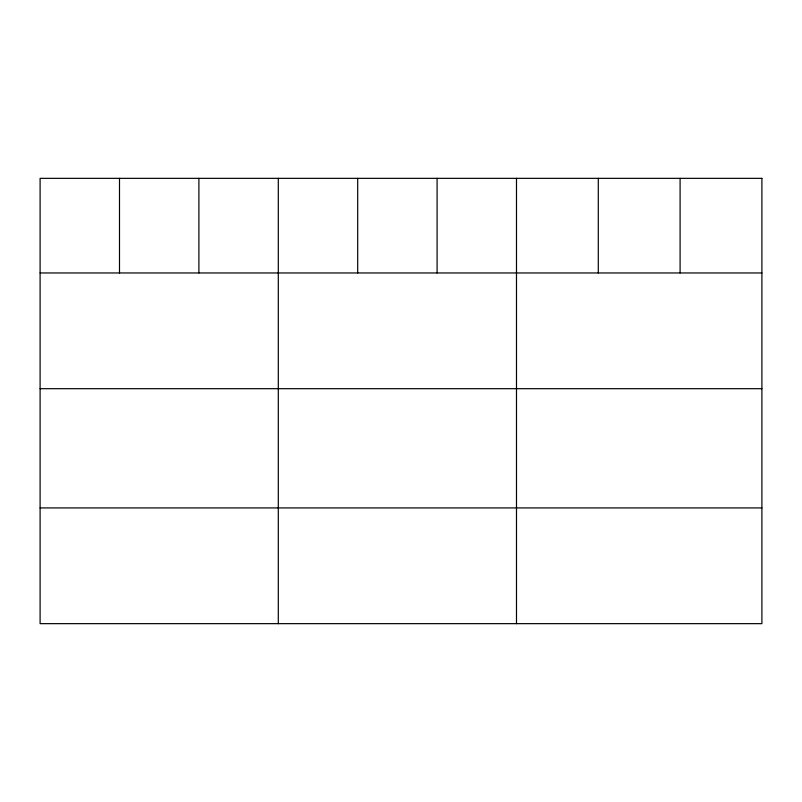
<?xml version="1.0" encoding="UTF-8"?>
<svg xmlns="http://www.w3.org/2000/svg" width="802" height="802" viewBox="0 0 802 802"><rect width="100%" height="100%" fill="white"/><g stroke="black" fill="none" stroke-linecap="round" stroke-linejoin="round"><path stroke-width="1.2" d="M40.1 272.961L761.9 272.961M40.1 388.689L761.9 388.689M40.1 507.927L761.9 507.927M680.096 178.345L680.096 272.961M598.292 178.345L598.292 272.961M516.488 178.345L516.488 623.655M437.09 178.345L437.09 272.961M357.692 178.345L357.692 272.961M278.294 178.345L278.294 623.655M198.896 178.345L198.896 272.961M119.498 178.345L119.498 272.961M761.9 178.345L40.1 178.345L40.1 623.655L761.9 623.655L761.9 178.345"/></g></svg>
